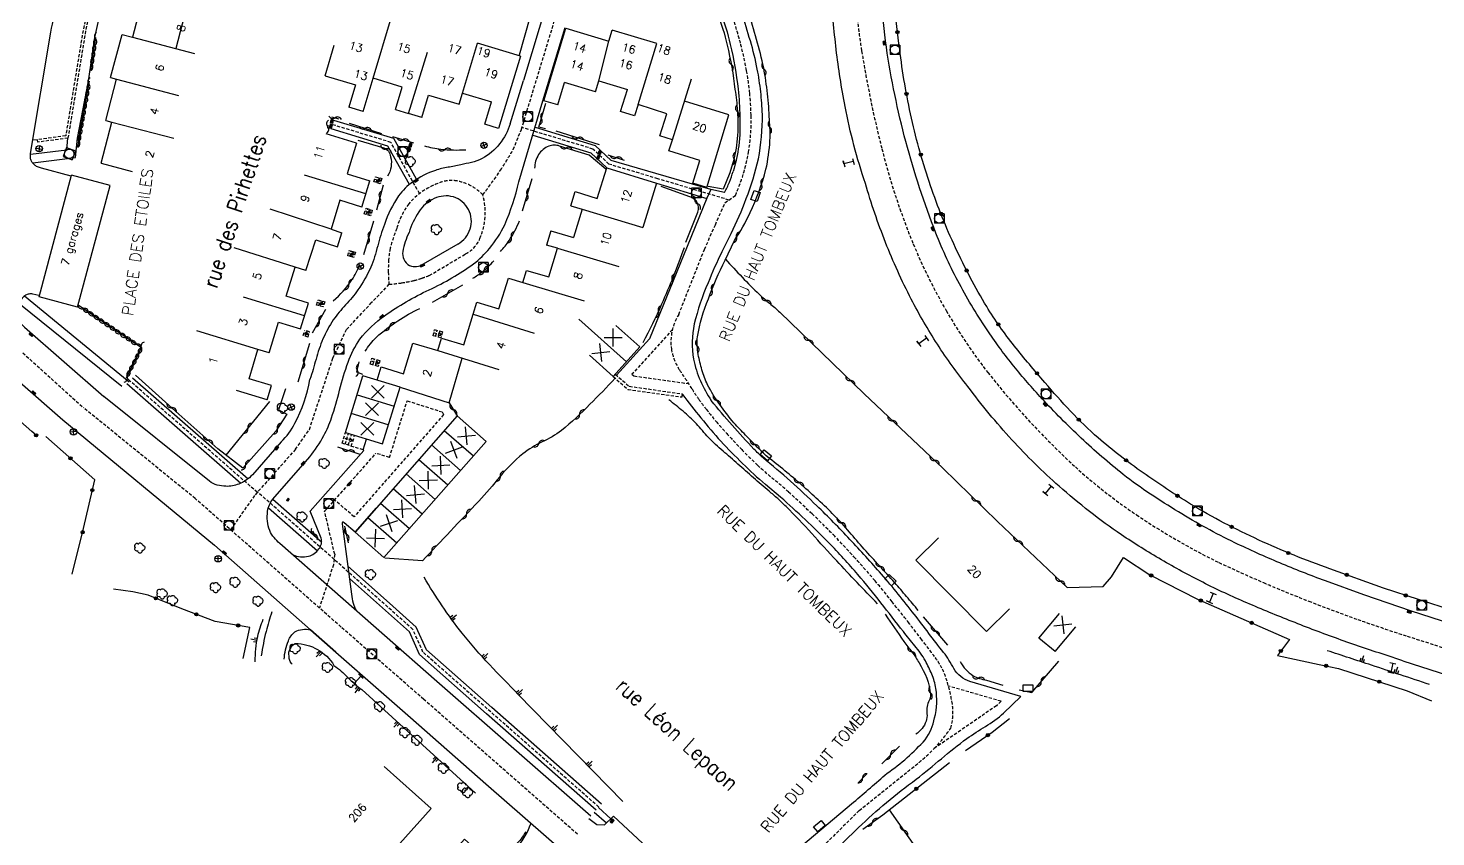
# Model space of a CAD drawing. Header units: millimetres. Extents: x 257000 to 258000, y 143000 to 144000.
# Drawn here: x 257479.4 to 257699.2, y 143628.3 to 143754.6 of the extents above; entities that cross this region are included whole.
import ezdxf
from ezdxf.enums import TextEntityAlignment as Align

# ---------------------------------------------------------------- set-up
doc = ezdxf.new("R2010")
doc.units = ezdxf.units.MM
doc.linetypes.add('DASHED', pattern=[0.75, 0.5, -0.25])
doc.layers.get('0').update_dxf_attribs({"linetype": 'CONTINUOUS'})
for name, color, linetype in [('W0001', 6, 'DASHED'), ('W0008', 7, 'CONTINUOUS'), ('W0017', 7, 'CONTINUOUS'), ('W0100', 7, 'CONTINUOUS'), ('W0112', 1, 'DASHED'), ('W0211', 2, 'CONTINUOUS'), ('W0300', 7, 'CONTINUOUS'), ('W0310', 3, 'CONTINUOUS'), ('W0322', 7, 'CONTINUOUS'), ('W0400', 7, 'CONTINUOUS'), ('W0420', 7, 'CONTINUOUS'), ('W0469', 7, 'CONTINUOUS'), ('W0984', 7, 'CONTINUOUS'), ('W0989', 7, 'CONTINUOUS'), ('W0991', 7, 'CONTINUOUS'), ('W1102', 7, 'CONTINUOUS'), ('W1471', 7, 'CONTINUOUS'), ('W1474', 7, 'CONTINUOUS')]:
    doc.layers.add(name, color=color, linetype=linetype)
doc.styles.get("Standard").update_dxf_attribs({"font": 'romans.shx', "width": 0.85})

# ---------------------------------------------------------------- blocks, each defined once
blk = doc.blocks.new('T1471')
at = {"color": 0, "linetype": 'Continuous', "flags": 128}
blk.add_lwpolyline([(-0.75, -0.5), (-0.75, 0.5), (0.75, 0.5), (0.75, -0.5), (-0.75, -0.5)], dxfattribs=at)
blk = doc.blocks.new('T420')
for p, q in [((0.75, 0.75), (-0.75, 0.75)), ((-0.75, 0.75), (-0.75, -0.75)), ((0.75, 0.75), (0.75, -0.75)), ((0.75, -0.75), (-0.75, -0.75))]:
    blk.add_line(p, q)
blk.add_ellipse((0, 0), major_axis=(-0.53, 0.53), ratio=1, start_param=3.926991, end_param=10.210176)
blk = doc.blocks.new('T300')
for p, q in [((-0.8, 0.51), (-0.86, 0.34)), ((-0.86, 0.34), (-0.86, 0.17)), ((-0.86, 0.17), (-0.74, 0.06)), ((-0.69, 0.63), (-0.8, 0.51)), ((-0.8, -0.06), (-0.74, 0.06)), ((-0.74, 0.06), (-0.69, 0.11)), ((-0.57, 0.69), (-0.69, 0.63)), ((-0.46, 0.69), (-0.57, 0.69)), ((-0.29, 0.63), (-0.46, 0.69)), ((-0.29, 0.63), (-0.17, 0.74)), ((-0.23, 0.57), (-0.29, 0.63)), ((-0.17, 0.74), (-0.06, 0.8)), ((-0.06, 0.8), (0.06, 0.8)), ((0.06, 0.8), (0.23, 0.74)), ((0.23, 0.74), (0.34, 0.63)), ((0.34, 0.63), (0.4, 0.51)), ((0.46, 0.46), (0.34, 0.46)), ((0.4, 0.51), (0.4, 0.46)), ((0.57, 0.4), (0.46, 0.46)), ((0.57, 0.4), (0.69, 0.29)), ((0.69, 0.29), (0.74, 0.17)), ((0.74, 0.06), (0.69, -0.17)), ((0.74, 0.17), (0.74, 0.06)), ((-0.8, -0.17), (-0.8, -0.06)), ((-0.8, -0.23), (-0.8, -0.17)), ((-0.74, -0.34), (-0.8, -0.23)), ((-0.69, -0.4), (-0.74, -0.34)), ((-0.51, -0.46), (-0.69, -0.4)), ((-0.4, -0.46), (-0.51, -0.46)), ((-0.4, -0.46), (-0.34, -0.46)), ((-0.34, -0.46), (-0.34, -0.4)), ((-0.34, -0.51), (-0.34, -0.46)), ((-0.29, -0.63), (-0.34, -0.51)), ((-0.17, -0.74), (-0.29, -0.63)), ((-0.06, -0.8), (-0.17, -0.74)), ((0.06, -0.8), (-0.06, -0.8)), ((0.17, -0.74), (0.06, -0.8)), ((0.23, -0.69), (0.17, -0.74)), ((0.29, -0.46), (0.23, -0.46)), ((0.29, -0.63), (0.23, -0.69)), ((0.46, -0.4), (0.29, -0.46)), ((0.34, -0.51), (0.29, -0.63)), ((0.34, -0.51), (0.34, -0.46)), ((0.57, -0.34), (0.46, -0.4)), ((0.63, -0.29), (0.57, -0.34)), ((0.69, -0.17), (0.63, -0.29))]:
    blk.add_line(p, q)
blk = doc.blocks.new('T469')
at = {"color": 0, "linetype": 'Continuous', "flags": 128}
for points in [[(-0.35, 0.35), (0.35, -0.35)], [(-0.35, -0.35), (0.35, 0.35)]]:
    blk.add_lwpolyline(points, dxfattribs=at)
at = {"color": 0, "linetype": 'Continuous'}
blk.add_circle((0, 0), 0.5, dxfattribs=at)
blk = doc.blocks.new('T400')
for p, q in [((-0.15, 0.3), (0.15, 0.3)), ((-0.15, -0.25), (-0.15, 0.3)), ((-0.15, 0.15), (0.15, 0.15)), ((-0.15, 0), (0.15, 0)), ((0.15, 0.3), (0.15, -0.25)), ((-0.15, -0.15), (0.15, -0.15)), ((-0.15, -0.25), (-0.15, -0.3)), ((-0.15, -0.3), (0.15, -0.3)), ((0.15, -0.3), (0.15, -0.25))]:
    blk.add_line(p, q)
blk = doc.blocks.new('t322o')
at = {"color": 0, "linetype": 'Continuous'}
for radius in [0.25, 0.15]:
    blk.add_circle((0, 0), radius, dxfattribs=at)
blk = doc.blocks.new('t310o')
at = {"color": 0, "linetype": 'Continuous'}
for centre, start, end in [((-0.5, 0.38), 216.8699, 323.1304), ((0.5, -0.37), 36.8699, 143.1303)]:
    blk.add_arc(centre, 0.625, start, end, dxfattribs=at)
blk = doc.blocks.new('t991o')
at = {"color": 0, "linetype": 'Continuous'}
for p, q in [((-1, 1), (1, -1)), ((-1, -1), (1, 1))]:
    blk.add_line(p, q, dxfattribs=at)
blk = doc.blocks.new('t211o')
at = {"color": 0, "linetype": 'Continuous'}
for p, q in [((-0.29, 0.5), (-0.29, 0)), ((0, 1), (0, 0)), ((0.29, 0.5), (0.29, 0))]:
    blk.add_line(p, q, dxfattribs=at)
blk = doc.blocks.new('T1474')
at = {"color": 0, "linetype": 'Continuous', "flags": 128}
for points in [[(-0.75, -0.5), (-0.75, 0.5)], [(-0.75, 0), (0.75, 0)], [(0.75, 0), (0.75, -0.5), (0.75, 0.5)]]:
    blk.add_lwpolyline(points, dxfattribs=at)

msp = doc.modelspace()

# ---------------------------------------------------------------- linework, layer by layer
at = {"layer": 'W0001'}
for p, q in [((257556.45, 143738.82), (257561.59, 143755.72)), ((257555.17, 143735.69), (257556.45, 143738.82)), ((257585.03, 143720.09), (257586.74, 143723.93)), ((257542.07, 143716.01), (257547.74, 143719.37)), ((257581.02, 143709.92), (257585.03, 143720.09)), ((257535.77, 143714.63), (257533.01, 143711.73)), ((257529.16, 143707.57), (257533.01, 143711.73)), ((257473.58, 143708.45), (257488.11, 143695.32)), ((257580.03, 143707.55), (257573.72, 143700.58)), ((257515.22, 143682.13), (257495.33, 143699.53)), ((257544.06, 143694.7), (257544.31, 143694.27)), ((257544.31, 143694.27), (257530.32, 143678.32)), ((257521.17, 143688.86), (257523.35, 143691.96)), ((257525.73, 143679.17), (257533.74, 143688.23)), ((257535.86, 143687.59), (257533.74, 143688.23)), ((257533.74, 143688.23), (257533.74, 143688.23)), ((257527.2, 143671.67), (257515.26, 143682.17)), ((257530.32, 143678.32), (257527.29, 143680.94)), ((257527.3, 143672.48), (257525.73, 143679.17)), ((257631.35, 143649.5), (257623.12, 143651.88)), ((257609.2, 143632.43), (257616.76, 143638.54)), ((257609.2, 143632.43), (257585.61, 143609.1))]:
    msp.add_line(p, q, dxfattribs=at)
for points in [[(257589.86, 143728.49, 0.057399), (257591.92, 143735.25, 0.049553), (257592.31, 143740.99, 0.021573), (257592.1, 143744.51, 0.018129), (257591.61, 143748, 0.020671), (257590.66, 143752.27, 0.011246), (257589.44, 143756.47, 0.013156), (257587.87, 143761.08, 0.012941), (257586.06, 143765.59)], [(257629.26, 143700.87, -0.033363), (257622.78, 143710.52, -0.032656), (257617.64, 143720.93, -0.035789), (257612.74, 143735.78, -0.021687), (257609.58, 143751.07, -0.024731), (257608.66, 143759.06, -0.024195), (257608.53, 143767.09)], [(257550.42, 143728.6, 0.018614), (257553.19, 143732.46, 0.018615), (257555.17, 143735.69)], [(257535.98, 143720.25, -0.035416), (257536.98, 143723.35, -0.08233), (257538.85, 143727.2, -0.12429), (257543.4, 143730.38)], [(257550.42, 143728.6, 0.078875), (257548.58, 143730, 0.077355), (257546.4, 143730.77, 0.078875), (257544.87, 143730.81, 0.077355), (257543.4, 143730.38)], [(257547.74, 143719.37, 0.171689), (257549.97, 143721.77, 0.171689), (257550.42, 143728.6)], [(257535.77, 143714.63, -0.020116), (257535.67, 143716.55, -0.019672), (257535.72, 143718.48, -0.039803), (257535.98, 143720.25)], [(257542.07, 143716.01, -0.020775), (257540.88, 143715.57, -0.020318), (257539.67, 143715.22, -0.020775), (257537.73, 143714.85, -0.020318), (257535.77, 143714.63)], [(257585.3, 143695.12, -0.01638), (257584.14, 143696.68, -0.01601), (257583.09, 143698.31, 0.009402), (257581.18, 143701.2, -0.105954), (257579.87, 143704.53, -0.173399), (257581.02, 143709.92)], [(257629.26, 143700.87, 0.039737), (257642.95, 143686.11, 0.037274), (257652.5, 143678.62, 0.034809), (257665.35, 143671.18)], [(257620.96, 143656.48, 0.003068), (257618.97, 143659.12, 0.003054), (257616.94, 143661.74, 0.001843), (257614.34, 143665.05, 0.00865), (257611.67, 143668.32, 0.007082), (257608.58, 143671.84, 0.009207), (257605.38, 143675.27, 0.009607), (257601.83, 143678.78, 0.005672), (257598.17, 143682.19, 0.011221), (257595.72, 143684.29, -0.015384), (257593.29, 143686.41, -0.011181), (257590.85, 143688.82, -0.008311), (257588.51, 143691.32, -0.009022), (257586.87, 143693.19, -0.008797), (257585.3, 143695.12)], [(257694.76, 143659.68, -0.008127), (257687.04, 143662.28, -0.00792), (257679.4, 143665.14, -0.008127), (257672.33, 143668.04, -0.00792), (257665.35, 143671.18)], [(257623.49, 143645.29, 0.111394), (257623.74, 143649.06, 0.034021), (257622.91, 143652.64, 0.049495), (257622.12, 143654.65, 0.04856), (257620.96, 143656.48)], [(257616.76, 143638.54, 0.041928), (257620.86, 143642.09, 0.041928), (257623.49, 143645.29)]]:
    msp.add_lwpolyline(points, format="xyb", dxfattribs=at)
for points in [[(257540.55, 143728.8), (257536.07, 143736.8), (257526.96, 143739.56)], [(257588.86, 143727.79), (257577.74, 143731.12), (257570.12, 143733.4), (257567.62, 143735.76), (257556.54, 143739.11)], [(257586.74, 143723.93), (257588.24, 143727.36), (257589.86, 143728.49)], [(257523.35, 143691.96), (257527.01, 143703.09), (257529.16, 143707.57)], [(257573.72, 143700.58), (257574.03, 143700.31), (257582.58, 143699.11)], [(257565.22, 143628.72), (257541.2, 143649.79), (257528.3, 143661.09), (257505.53, 143681.15), (257488.11, 143695.32)], [(257535.86, 143687.59), (257538.62, 143696.43), (257544.06, 143694.7)], [(257521.17, 143688.86), (257514.78, 143681.64), (257511.03, 143676.31)], [(257527.3, 143672.48), (257527.1, 143670.83), (257524.91, 143664.08)], [(257568.53, 143632.97), (257541.08, 143657.17), (257539.51, 143660.72), (257527.2, 143671.66)], [(257694.76, 143659.68), (257769.02, 143635.82), (257816.3, 143620.59)], [(257631.35, 143649.5), (257630.64, 143648.81), (257625.04, 143644.96), (257620.86, 143642.09)]]:
    msp.add_lwpolyline(points, dxfattribs=at)
at = {"layer": 'W0008'}
for p, q in [((257560.53, 143758.88), (257556.77, 143746.47)), ((257554.68, 143739.7), (257556.77, 143746.47)), ((257586.04, 143729.45), (257570.47, 143733.96)), ((257577.55, 143730.44), (257585.39, 143728.02)), ((257587.74, 143719.67), (257589.2, 143722.56)), ((257546.51, 143720.91), (257541.13, 143717.78)), ((257576.43, 143706.11), (257571.28, 143700.42)), ((257494.82, 143699.14), (257512.63, 143683.56)), ((257495.71, 143700.03), (257513.76, 143684.24)), ((257484.84, 143693.44), (257508.51, 143673.89)), ((257596.92, 143681.37), (257594.54, 143683.37)), ((257516.94, 143679.71), (257524.59, 143672.99)), ((257517.65, 143681.06), (257525.27, 143674.36)), ((257530.48, 143675.92), (257528.8, 143677.38)), ((257523.52, 143660.65), (257508.51, 143673.89)), ((257535.88, 143664.8), (257529.34, 143670.61)), ((257688, 143666.14), (257682.01, 143668.31)), ((257527.46, 143657.17), (257523.52, 143660.65)), ((257694.08, 143655.8), (257691.3, 143656.75)), ((257550.92, 143636.63), (257563.17, 143625.87)), ((257567.82, 143632.19), (257569.74, 143630.5)), ((257568.49, 143632.93), (257570.42, 143631.16))]:
    msp.add_line(p, q, dxfattribs=at)
for points in [[(257527, 143888.8), (257478.25, 143853.85, 0.015162), (257472.69, 143849.6, 0.027762), (257469.86, 143847.02, 0.007372), (257462.03, 143838.82, 0.017542), (257458.91, 143835.21, 0.027382), (257454.05, 143828.45, 0.02382), (257449.29, 143820.14, 0.025674), (257445.28, 143811.18, 0.026719), (257442.34, 143802.21, 0.018279), (257440.6, 143794.67, 0.018058), (257439.4, 143786.92, 0.023736), (257438.95, 143780.56, 0.015629), (257439.03, 143770.87, 0.041877), (257440.59, 143758.25, 0.035098), (257444.74, 143743.66, 0.029745), (257447.08, 143738.23, 0.011307), (257454.38, 143724.5, 0.052071), (257460.05, 143716.5, 0.033096), (257470.94, 143705.61), (257484.84, 143693.44)], [(257610.17, 143730.39, -0.017316), (257608.38, 143736.34, -0.016927), (257606.99, 143742.4, -0.017955), (257605.61, 143751.3, -0.014016), (257604.81, 143760.26, -0.01667), (257604.64, 143766.36, -0.007162), (257604.77, 143772.46, -0.016556), (257605.77, 143786.91, -0.015146), (257606.96, 143796.08)], [(257613.44, 143751.67, -0.014141), (257612.7, 143759.4, -0.013815), (257612.4, 143767.17, -0.026442), (257613.1, 143782.64)], [(257594.08, 143741.16, 0.019501), (257593.82, 143744.7, 0.019039), (257593.29, 143748.22, 0.024423), (257592.2, 143752.64, -0.00365), (257590.92, 143757.01, 0.001491), (257589.66, 143761.49, 0.001507), (257588.38, 143765.97)], [(257569.36, 143762.46, -0.085003), (257573.2, 143763.5, -0.065591), (257576.33, 143763.27, -0.043379), (257579.18, 143762.51), (257582.15, 143761.54, -0.082721), (257586.01, 143759.23, -0.090675), (257587.44, 143757.15, -0.053942), (257589.06, 143752.11, -0.031481), (257590.28, 143745.1, -0.028414), (257590.54, 143740.82)], [(257526.79, 143693.76, 0.024286), (257528.06, 143698.12, -0.032585), (257529.4, 143702.47, -0.065448), (257531.24, 143706.08, -0.07165), (257535.08, 143709.71, -0.045082), (257542.04, 143713.76, 0.046653), (257548.98, 143717.82, 0.058611), (257551.48, 143720.24, 0.060684), (257553.87, 143723.94, 0.039684), (257556.06, 143730.63), (257559.79, 143743.26), (257563.3, 143754.76)], [(257629.38, 143707.23, -0.028992), (257624.84, 143714.69, -0.028371), (257621.18, 143722.62, -0.028992), (257616.48, 143736.92, -0.028371), (257613.44, 143751.67)], [(257589.2, 143722.56, 0.028303), (257591.56, 143728.02, 0.039746), (257593.45, 143734.22, 0.05115), (257594.08, 143741.16)], [(257590.54, 143740.82, -0.044045), (257590.39, 143736.28, -0.044041), (257589.51, 143732.27)], [(257554.68, 143739.7, -0.094719), (257553.04, 143736.55, -0.100114), (257550.32, 143734.28, -0.062057), (257548.67, 143733.67, 0.004696), (257546.97, 143733.27, -0.022844), (257544.99, 143732.9, 0.045375), (257543.03, 143732.43, 0.070838), (257539.49, 143730.62, 0.079717), (257537.28, 143728.47, 0.061276), (257535.06, 143723.99, 0.031812), (257534.01, 143720.63, -0.038526), (257532.92, 143717.28, -0.047388), (257530.93, 143713.75, -0.034267), (257529, 143711.41, 0.036358), (257527.08, 143709.06, 0.047174), (257525.46, 143706.09, 0.031079), (257524.38, 143702.94, -0.010065), (257523.44, 143699.76)], [(257588.15, 143728.97, 0.029574), (257588.93, 143730.59, 0.029574), (257589.51, 143732.27)], [(257626.17, 143698.67, -0.024971), (257621.41, 143705.27, -0.024431), (257617.33, 143712.31, -0.024971), (257613.31, 143721.17, -0.024431), (257610.17, 143730.39)], [(257546.51, 143720.91, 0.19504), (257548.45, 143723.29, 0.097), (257548.62, 143724.82, 0.09833), (257548.19, 143726.29, 0.099895), (257547.21, 143727.52, 0.09652), (257545.83, 143728.27, 0.104614), (257544.3, 143728.42, 0.072278), (257542.84, 143728.03, 0.132282), (257540.41, 143725.93, 0.06783), (257538.9, 143722.7, 0.071872), (257537.92, 143719.75, 0.134108), (257538.08, 143718.55, 0.197351), (257539, 143717.55, 0.236939), (257541.13, 143717.78)], [(257587.74, 143719.67, 0.022865), (257585.61, 143714.85, 0.049069), (257583.45, 143708.43, 0.091793), (257583.31, 143702.94, 0.093619), (257586.1, 143696.47)], [(257682.01, 143668.31, -0.012939), (257674.86, 143671.11, -0.012636), (257667.85, 143674.27, -0.013204), (257663.39, 143676.57, -0.011428), (257659.05, 143679.08, -0.00984), (257654.66, 143681.87, -0.021481), (257650.44, 143684.92, -0.02005), (257643.85, 143690.62, -0.017637), (257637.71, 143696.81, -0.017059), (257633.33, 143701.85, -0.024179), (257629.38, 143707.23)], [(257518.94, 143690.03, 0.077672), (257521.09, 143692.93, 0.077672), (257523.44, 143699.76)], [(257518.94, 143690.03), (257514.44, 143684.88, -0.116859), (257512.32, 143683.43, -0.052724), (257511.33, 143683.14, -0.060985), (257510.3, 143683.08, -0.047317), (257508.97, 143683.26, -0.115655), (257507.74, 143683.88), (257491.27, 143697.09)], [(257581.59, 143697.43, 0.007297), (257584.49, 143693.77, 0.016119), (257587.59, 143690.11, 0.02493), (257594.54, 143683.37)], [(257691.3, 143656.75, -0.008641), (257684, 143659.23, -0.008424), (257676.8, 143661.96, -0.006959), (257669.75, 143664.86, -0.016097), (257662.84, 143668.08, -0.014131), (257656.38, 143671.6, -0.016912), (257650.14, 143675.51, -0.017244), (257645.15, 143679.15, -0.013887), (257640.4, 143683.1, -0.015338), (257636.62, 143686.63, -0.011909), (257633.04, 143690.35, -0.012239), (257629.49, 143694.42, -0.014965), (257626.17, 143698.67)], [(257594.18, 143687.52, -0.010251), (257593.46, 143688.2, -0.010002), (257592.76, 143688.9, -0.010251), (257589.35, 143692.62, -0.010002), (257586.1, 143696.47)], [(257523.4, 143687.69, 0.045631), (257525.6, 143691, 0.045631), (257526.79, 143693.76)], [(257520.76, 143672.37, 0.156587), (257523.2, 143672.15, 0.172764), (257524.83, 143673.29, 0.25024), (257525.18, 143674.97), (257523.48, 143679.19), (257531.85, 143688.66), (257531.75, 143688.77), (257532.28, 143690.46)], [(257567.27, 143631.58), (257543.27, 143652.6), (257518.73, 143674.16, -0.04025), (257517.83, 143675.06, -0.075692), (257517.16, 143676.16, -0.071448), (257516.79, 143677.65, -0.063054), (257516.83, 143679.18, -0.142171), (257517.65, 143681.06), (257523.4, 143687.69)], [(257626.47, 143652.58, -0.179519), (257623.98, 143654.62, 0.028605), (257622.38, 143657.14, -0.013208), (257620.07, 143660.11, 0.007694), (257617.8, 143663.1, 0.002517), (257615.28, 143666.25, 0.010088), (257612.68, 143669.35, 0.008209), (257607.74, 143674.79, 0.011378), (257602.59, 143680.03, 0.010934), (257598.47, 143683.87, 0.010764), (257594.18, 143687.52)], [(257608.33, 143633.74, 0.00241), (257613.55, 143638.25, 0.056925), (257619.5, 143643.5, 0.101422), (257620.98, 143646.89, 0.097365), (257621.17, 143651.52, 0.055545), (257620.53, 143653.74, 0.030142), (257619.53, 143655.81, 0.044312), (257617.89, 143658.16, -0.005815), (257616.09, 143660.38, 0.001958), (257612.6, 143664.87, 0.009996), (257609, 143669.28, 0.008473), (257606.76, 143671.82, 0.009171), (257604.43, 143674.27, 0.009153), (257600.74, 143677.89, 0.009018), (257596.92, 143681.37)], [(257528.8, 143677.38, 0.05624), (257528.69, 143677.47, 0.239722), (257528.53, 143677.48, 0.337855), (257528.44, 143677.21), (257529.94, 143666.24, 0.031331), (257530.16, 143664.81, 0.0542), (257530.66, 143663.68)], [(257626, 143643.68, -0.023099), (257628.92, 143645.57, 0.054284), (257631.74, 143647.66), (257634.46, 143650.27), (257626.47, 143652.58)], [(257609.1, 143629.77, -0.036561), (257618.1, 143637.32, 0.006246), (257622.03, 143640.53, -0.012604), (257626, 143643.68)], [(257561.03, 143615.99), (257553.12, 143606.83), (257539.53, 143618.92), (257547.56, 143627.95), (257550.18, 143625.62, 0.222864), (257553.08, 143624.93, 0.150303), (257555.38, 143626.28, 0.10521), (257557.96, 143630.45)]]:
    msp.add_lwpolyline(points, format="xyb", dxfattribs=at)
at = {"layer": 'W0008', "flags": 128}
for points in [[(257486.8, 143734.42), (257487.16, 143737.43), (257488.88, 143746.34), (257489.85, 143753.18), (257490.49, 143755.98), (257492.1, 143761.01), (257495.25, 143767.26), (257496.17, 143768.53), (257501.16, 143774.27), (257505.54, 143779.13), (257513.53, 143788)], [(257479.81, 143734.96), (257485.49, 143735.61), (257485.65, 143737.47)], [(257480.14, 143733.58), (257486.8, 143734.42)], [(257495.19, 143699.35), (257478.85, 143712.79)], [(257494.04, 143698.69), (257477.97, 143711.62)]]:
    msp.add_lwpolyline(points, dxfattribs=at)
for points in [[(257486.13, 143731.54), (257481.51, 143732.76, -0.032305), (257480.9, 143732.96, -0.066514), (257480.62, 143733.12, -0.036224), (257480.3, 143733.4, -0.032937), (257480, 143733.76, -0.127293), (257479.81, 143734.22, -0.075487), (257479.82, 143735.05), (257482.99, 143754.02, -0.020464), (257484.01, 143758.89, -0.038447), (257484.85, 143761.41, -0.010438), (257486.75, 143765.63, -0.009384), (257489.05, 143770.25, -0.044069), (257490.8, 143772.99, -0.025411), (257494.46, 143777.28)], [(257481.1, 143712.86), (257480.14, 143713.09, 0.095886), (257479.55, 143713.11, 0.105002), (257479.04, 143712.92, 0.072279), (257478.48, 143712.44, 0.066038), (257478.03, 143711.76, 0.065766), (257477.83, 143711.17, 0.039627), (257477.72, 143710.15, 0.125165), (257477.96, 143709.05, 0.097072), (257478.84, 143707.92), (257491.27, 143697.09)]]:
    msp.add_lwpolyline(points, format="xyb", dxfattribs=at)
at = {"layer": 'W0008'}
for points in [[(257538.97, 143730.23), (257535.61, 143736.23), (257526.77, 143738.91)], [(257540.09, 143731.03), (257536.53, 143737.38), (257527.16, 143740.21)], [(257558.58, 143739.16), (257567.95, 143736.33), (257570.47, 143733.96)], [(257558.22, 143737.93), (257567.29, 143735.18), (257569.77, 143732.84)], [(257588.15, 143728.97), (257586.04, 143729.45), (257585.41, 143728.08), (257582.32, 143720.52), (257576.43, 143706.11)], [(257568.11, 143632.5), (257550.98, 143647.56), (257540.56, 143656.79), (257538.99, 143660.34), (257529.6, 143668.67)], [(257793.81, 143631.92), (257766.81, 143640.62), (257730.32, 143652.32), (257695.43, 143663.55), (257688, 143666.14)], [(257568.95, 143633.45), (257551.82, 143648.51), (257541.61, 143657.56), (257540.04, 143661.1), (257535.88, 143664.8)], [(257527.46, 143657.17), (257539.12, 143646.98), (257550.92, 143636.63)], [(257694.08, 143655.8), (257736.7, 143642.15), (257767.77, 143632.14), (257814.29, 143617.15)], [(257566.98, 143631.18), (257568.24, 143630.26), (257569.44, 143630.21), (257570.81, 143631.54), (257575.37, 143627.34), (257575.29, 143627.03), (257575.32, 143625.43), (257575.62, 143624.23), (257576.8, 143622.61), (257583.35, 143616.91), (257584.44, 143616.32), (257585.9, 143616.02), (257587.57, 143616.28), (257608.33, 143633.74)], [(257609.1, 143629.77), (257594.13, 143615.18), (257593.34, 143611.67), (257593.83, 143607.95), (257595.75, 143605.52), (257602.35, 143598.64), (257605.9, 143594.33), (257618.64, 143584.98), (257620.48, 143583.58)]]:
    msp.add_lwpolyline(points, dxfattribs=at)
at = {"layer": 'W0017', "flags": 128}
msp.add_lwpolyline([(257480.88, 143737.22), (257480.17, 143737.14)], dxfattribs=at)
at = {"layer": 'W0100'}
for p, q in [((257559.96, 143743.31), (257563.39, 143754.63)), ((257563.39, 143754.63), (257570.11, 143752.6)), ((257570.11, 143752.6), (257570.62, 143754.32)), ((257577.61, 143752.22), (257570.62, 143754.32)), ((257525.79, 143747.19), (257527.22, 143751.98)), ((257556.31, 143750.27), (257549.62, 143752.29)), ((257556.31, 143750.27), (257552.9, 143738.97)), ((257525.79, 143747.19), (257530.55, 143745.76)), ((257530.55, 143745.76), (257529.51, 143742.28)), ((257531.73, 143741.62), (257533.28, 143746.83)), ((257537.84, 143745.44), (257533.28, 143746.83)), ((257536.77, 143741.95), (257537.84, 143745.44)), ((257562.14, 143742.66), (257563.19, 143746.15)), ((257568.01, 143744.71), (257563.19, 143746.15)), ((257568.01, 143744.71), (257568.53, 143746.43)), ((257568.53, 143746.43), (257573.02, 143745.07)), ((257546.71, 143742.74), (257547.24, 143744.5)), ((257547.24, 143744.5), (257551.8, 143743.11)), ((257550.73, 143739.63), (257551.8, 143743.11)), ((257562.14, 143742.66), (257559.96, 143743.31)), ((257571.93, 143741.6), (257573.02, 143745.07)), ((257588.85, 143741.1), (257581.9, 143743.21)), ((257531.73, 143741.62), (257529.51, 143742.28)), ((257536.77, 143741.95), (257538.82, 143741.33)), ((257540.88, 143740.7), (257538.82, 143741.33)), ((257574.11, 143740.92), (257571.93, 143741.6)), ((257574.66, 143742.7), (257574.11, 143740.92)), ((257579.18, 143741.28), (257574.66, 143742.7)), ((257578.09, 143737.8), (257579.18, 143741.28)), ((257585.4, 143729.74), (257588.85, 143741.1)), ((257552.9, 143738.97), (257550.73, 143739.63)), ((257530.72, 143736.68), (257525.94, 143738.15)), ((257530.72, 143736.68), (257529.24, 143731.89)), ((257580.02, 143737.2), (257578.09, 143737.8)), ((257579.48, 143735.48), (257580.02, 143737.2)), ((257584.31, 143733.96), (257579.48, 143735.48)), ((257568.29, 143728.05), (257569.77, 143732.84)), ((257569.77, 143732.84), (257577.55, 143730.44)), ((257583.21, 143730.44), (257584.31, 143733.96)), ((257529.24, 143731.89), (257532.79, 143730.79)), ((257531.53, 143726.7), (257532.79, 143730.79)), ((257577.55, 143730.44), (257575.4, 143723.49)), ((257585.4, 143729.74), (257583.21, 143730.44)), ((257528.12, 143727.75), (257526.72, 143723.23)), ((257531.53, 143726.7), (257528.12, 143727.75)), ((257564.16, 143726.91), (257564.84, 143729.12)), ((257564.84, 143729.12), (257568.29, 143728.05)), ((257564.16, 143726.91), (257565.93, 143726.37)), ((257565.93, 143726.37), (257564.57, 143721.92)), ((257526.72, 143723.23), (257528.42, 143722.67)), ((257522.81, 143716.76), (257524.35, 143721.58)), ((257524.35, 143721.58), (257527.73, 143720.5)), ((257527.73, 143720.5), (257528.42, 143722.67)), ((257561.05, 143722.97), (257560.39, 143720.76)), ((257561.05, 143722.97), (257564.57, 143721.92)), ((257562.08, 143720.25), (257560.39, 143720.76)), ((257560.75, 143715.77), (257562.08, 143720.25)), ((257519.73, 143712.77), (257521.11, 143717.3)), ((257522.81, 143716.76), (257521.11, 143717.3)), ((257557.26, 143716.81), (257560.75, 143715.77)), ((257523.22, 143711.7), (257519.73, 143712.77)), ((257521.98, 143707.65), (257523.22, 143711.7)), ((257548.9, 143709.95), (257549.49, 143711.85)), ((257517.04, 143703.91), (257518.51, 143708.71)), ((257518.51, 143708.71), (257521.98, 143707.65)), ((257574.94, 143704.87), (257571.21, 143708.19)), ((257513.92, 143699.87), (257515.31, 143704.44)), ((257517.04, 143703.91), (257515.31, 143704.44)), ((257570.8, 143700.22), (257567.07, 143703.55)), ((257570.8, 143700.22), (257574.94, 143704.87)), ((257545.19, 143696.12), (257547.22, 143703.1)), ((257517.41, 143698.81), (257513.92, 143699.87)), ((257528.98, 143691.47), (257531.69, 143700.34)), ((257537.51, 143698.57), (257531.69, 143700.34)), ((257516.74, 143696.61), (257511.96, 143698.06)), ((257516.74, 143696.61), (257517.41, 143698.81)), ((257546.4, 143694.07), (257550.94, 143690.09)), ((257528.98, 143691.47), (257534.74, 143689.71)), ((257534.97, 143671.97), (257550.94, 143690.09)), ((257530.48, 143675.92), (257533.78, 143679.68)), ((257618.06, 143671.52), (257621.6, 143675.04)), ((257629.1, 143660.42), (257618.06, 143671.52)), ((257629.1, 143660.42), (257632.64, 143663.95)), ((257637.27, 143659.38), (257640.47, 143663.23)), ((257639.82, 143657.26), (257643.01, 143661.11)), ((257639.82, 143657.26), (257637.27, 143659.38))]:
    msp.add_line(p, q, dxfattribs=at)
at = {"layer": 'W0100', "flags": 128}
for points in [[(257497.39, 143759.64), (257495.71, 143753.21)], [(257504.16, 143757.87), (257502.48, 143751.45)], [(257492.31, 143746.91), (257494.12, 143753.63)], [(257494.12, 143753.63), (257495.71, 143753.21)], [(257495.71, 143753.21), (257505.39, 143750.69)], [(257491.54, 143740.21), (257493.22, 143746.67)], [(257492.31, 143746.91), (257493.22, 143746.67)], [(257493.22, 143746.67), (257502.9, 143744.14)], [(257490.81, 143733.53), (257492.49, 143739.96)], [(257491.54, 143740.21), (257492.49, 143739.96)], [(257492.49, 143739.96), (257502.16, 143737.43)], [(257490.81, 143733.53), (257495.65, 143732.27)], [(257481.14, 143712.66), (257486.22, 143731.67)], [(257492.23, 143730.08), (257486.22, 143731.67)], [(257487.15, 143711.07), (257492.23, 143730.08)], [(257487.15, 143711.07), (257481.14, 143712.66)]]:
    msp.add_lwpolyline(points, dxfattribs=at)
at = {"layer": 'W0100'}
for points in [[(257540.88, 143740.7), (257541.95, 143744.19), (257546.71, 143742.74)], [(257554.42, 143715.59), (257556.69, 143714.91), (257557.26, 143716.81)], [(257549.49, 143711.85), (257552.93, 143710.78), (257554.42, 143715.59)], [(257543.99, 143706.22), (257547.44, 143705.17), (257548.9, 143709.95)], [(257539.5, 143705.45), (257543.39, 143704.27), (257543.99, 143706.22)], [(257533.91, 143699.66), (257534.54, 143701.72), (257538.03, 143700.66), (257539.5, 143705.45)], [(257534.74, 143689.71), (257537.51, 143698.57), (257545.19, 143696.12)], [(257546.4, 143694.07), (257530.48, 143675.93), (257534.97, 143671.97)], [(257535, 143639.31), (257542.35, 143632.73), (257537.49, 143627.31)]]:
    msp.add_lwpolyline(points, dxfattribs=at)
at = {"layer": 'W0112'}
for p, q in [((257488.62, 143757.23), (257488, 143754.29)), ((257489.01, 143757.13), (257488.4, 143754.21)), ((257488, 143754.29), (257485.3, 143737.82)), ((257488.4, 143754.21), (257485.65, 143737.47)), ((257485.3, 143737.82), (257480.88, 143737.22)), ((257480.94, 143736.83), (257480.88, 143737.22)), ((257485.65, 143737.47), (257480.94, 143736.83)), ((257534.54, 143730.76), (257533.55, 143731.02)), ((257533.76, 143730.54), (257534, 143731.33)), ((257534.33, 143731.25), (257534.09, 143730.44)), ((257533.03, 143725.76), (257532.05, 143726.06)), ((257532.24, 143725.53), (257532.51, 143726.4)), ((257532.83, 143726.3), (257532.57, 143725.43)), ((257530.41, 143719.22), (257529.46, 143719.5)), ((257529.66, 143718.99), (257529.89, 143719.82)), ((257530.21, 143719.73), (257529.98, 143718.9)), ((257525.61, 143711.49), (257524.59, 143711.79)), ((257524.81, 143711.29), (257525.05, 143712.09)), ((257525.39, 143711.99), (257525.15, 143711.2)), ((257522.51, 143707.03), (257523.26, 143706.79)), ((257522.76, 143706.51), (257523, 143707.31)), ((257542.66, 143706.58), (257542.9, 143707.5)), ((257543.87, 143706.26), (257542.66, 143706.58)), ((257543.99, 143706.72), (257542.78, 143707.04)), ((257544.11, 143707.18), (257542.9, 143707.5)), ((257543.06, 143706.47), (257543.3, 143707.39)), ((257543.71, 143707.29), (257543.46, 143706.37)), ((257544.11, 143707.18), (257543.87, 143706.26)), ((257532.83, 143702.18), (257533.1, 143703.09)), ((257534.1, 143701.81), (257532.83, 143702.18)), ((257534.23, 143702.27), (257532.96, 143702.64)), ((257533.25, 143702.06), (257533.52, 143702.97)), ((257533.68, 143701.94), (257533.94, 143702.85)), ((257581.53, 143697.03), (257581.6, 143697.52)), ((257530.15, 143690.19), (257528.72, 143690.63)), ((257528.93, 143689.64), (257529.45, 143691.32)), ((257529.41, 143689.49), (257529.93, 143691.17)), ((257530.15, 143690.19), (257529.74, 143690.57)), ((257529.89, 143689.35), (257530.41, 143691.03)), ((257529.6, 143690.1), (257530.15, 143690.19)), ((257520.04, 143681.2), (257519.76, 143680.88)), ((257519.91, 143680.75), (257519.76, 143680.88)), ((257520.19, 143681.06), (257519.91, 143680.75)), ((257520.04, 143681.2), (257520.19, 143681.06))]:
    msp.add_line(p, q, dxfattribs=at)
for points in [[(257534.41, 143730.34), (257533.43, 143730.64), (257533.67, 143731.41)], [(257533.67, 143731.41), (257534.67, 143731.17), (257534.41, 143730.34)], [(257534.54, 143730.76), (257533.99, 143730.64), (257534.12, 143731.13), (257534.54, 143730.76)], [(257531.92, 143725.63), (257532.19, 143726.5), (257533.16, 143726.2)], [(257533.16, 143726.2), (257532.9, 143725.32), (257531.92, 143725.63)], [(257533.03, 143725.76), (257532.48, 143725.67), (257532.62, 143726.15), (257533.03, 143725.76)], [(257530.29, 143718.81), (257529.34, 143719.08), (257529.58, 143719.92)], [(257529.58, 143719.92), (257530.53, 143719.64), (257530.29, 143718.81)], [(257530.41, 143719.22), (257529.86, 143719.12), (257530, 143719.6), (257530.41, 143719.22)], [(257524.47, 143711.39), (257524.7, 143712.19), (257525.74, 143711.89)], [(257525.74, 143711.89), (257525.49, 143711.1), (257524.47, 143711.39)], [(257525.61, 143711.49), (257525.06, 143711.39), (257525.2, 143711.87), (257525.61, 143711.49)], [(257523.15, 143706.39), (257522.38, 143706.64), (257522.63, 143707.43)], [(257523.15, 143706.39), (257523.37, 143707.19), (257522.63, 143707.43)], [(257523.26, 143706.79), (257522.71, 143706.71), (257522.86, 143707.18), (257523.26, 143706.79)], [(257543.99, 143706.72), (257543.57, 143707.09), (257543.44, 143706.61), (257543.99, 143706.72)], [(257533.1, 143703.09), (257534.36, 143702.72), (257534.1, 143701.81)], [(257534.23, 143702.27), (257533.82, 143702.65), (257533.68, 143702.17), (257534.23, 143702.27)], [(257570.8, 143700.22), (257573.08, 143698.22), (257581.53, 143697.03)], [(257571.11, 143700.57), (257573.29, 143698.7), (257581.6, 143697.52)], [(257531.75, 143688.77), (257528.46, 143689.79), (257528.98, 143691.47)]]:
    msp.add_lwpolyline(points, dxfattribs=at)
at = {"layer": 'W0211'}
for points in [[(257572.28, 143633.85), (257555.97, 143650.57, -0.004821), (257551.47, 143655.23, -0.021121), (257547.2, 143660.13, -0.018459), (257544.07, 143664.41, -0.018047), (257541.25, 143668.9)], [(257514.89, 143655.68, -0.052536), (257515.29, 143659.64, -0.052536), (257516.15, 143662.3)], [(257517.5, 143663.47, 0.02438), (257516.58, 143660.41, 0.02438), (257515.82, 143656.62)], [(257519.42, 143656.09, -0.096153), (257520.08, 143658.93, -0.142712), (257521.09, 143660.36, -0.189508), (257523.52, 143660.65), (257527.46, 143657.17), (257539.12, 143646.98), (257550.92, 143636.63)], [(257520.65, 143655.28, -0.100264), (257520.3, 143655.87, -0.098217), (257520.19, 143656.55, -0.346103), (257521.15, 143658.54, -0.259297), (257527.18, 143655.1, -0.054519), (257529.35, 143653.22, 0.054371), (257531.53, 143651.34), (257549.28, 143635.13)], [(257698.27, 143652.11, 0.000378), (257693.73, 143653.62, 0.000416), (257689.19, 143655.13, 0.000378), (257685.74, 143656.27, 0.000416), (257682.28, 143657.4)]]:
    msp.add_lwpolyline(points, format="xyb", dxfattribs=at)
for points in [[(257568.95, 143633.45), (257551.82, 143648.51), (257541.61, 143657.56), (257540.04, 143661.1), (257535.88, 143664.8)], [(257681.03, 143655.27), (257684.06, 143654.64), (257694.76, 143651.13), (257698.56, 143649.59)]]:
    msp.add_lwpolyline(points, dxfattribs=at)
at = {"layer": 'W0310'}
for p, q in [((257526.8, 143740.8), (257527.95, 143740.49)), ((257526.24, 143739.51), (257526.17, 143739.04)), ((257529.55, 143739.81), (257534.58, 143738.19)), ((257536.33, 143737.74), (257539.58, 143736.7)), ((257568.62, 143736.4), (257561.89, 143738.56)), ((257572.54, 143733.99), (257569.99, 143734.81)), ((257534.86, 143730.12), (257533.84, 143726.2)), ((257556.64, 143726.12), (257558.11, 143731.15)), ((257531.83, 143719.31), (257533.4, 143724.53)), ((257542.56, 143711.86), (257547.29, 143714.56)), ((257523.83, 143707.04), (257525.89, 143710.75)), ((257521.58, 143699.39), (257523.43, 143705.41)), ((257517.14, 143696.32), (257510.31, 143687.96)), ((257545.19, 143696.12), (257546.4, 143694.07)), ((257527.72, 143689.25), (257531.24, 143688.08)), ((257524.38, 143675.09), (257523.88, 143676.09)), ((257529.47, 143674.26), (257528.88, 143676.85)), ((257619.2, 143662.7), (257622.98, 143658.24)), ((257615.48, 143642.51), (257612.71, 143639.75)), ((257610.36, 143638.12), (257609.07, 143636.84)), ((257609.75, 143629.55), (257612.89, 143631.75)), ((257618.34, 143626.26), (257613.92, 143632.56))]:
    msp.add_line(p, q, dxfattribs=at)
for points in [[(257556.23, 143763.09), (257559.39, 143762), (257558.67, 143759.5), (257556.1, 143750.41)], [(257560.23, 143738.93), (257559.16, 143739.18), (257560.29, 143742.93)], [(257495.38, 143699.51), (257494.8, 143700.07), (257497.13, 143704.71), (257487.23, 143711.37)], [(257531.68, 143700.56), (257530.73, 143700.88), (257531.1, 143702.51)], [(257519.64, 143698.31), (257518.52, 143695), (257519.8, 143694.32), (257518.1, 143691.68), (257512.93, 143685.91), (257509.06, 143688.94), (257502.98, 143694.33), (257496.19, 143700.43)], [(257634.2, 143651.28), (257636.15, 143650.89), (257640.35, 143655.74)]]:
    msp.add_lwpolyline(points, dxfattribs=at)
for points in [[(257581.94, 143761.08, -0.082741), (257585.67, 143758.87, -0.090695), (257586.99, 143756.93, -0.053947), (257588.58, 143751.99, -0.031481), (257589.79, 143745.04, -0.028559), (257590.17, 143741.69, -0.045724), (257590.16, 143737.36, -0.045724), (257589.42, 143733.44), (257589.02, 143732.02), (257587.96, 143729.48), (257585.62, 143729.88)], [(257618.43, 143663.68, 0.003886), (257616.6, 143665.86, 0.003855), (257614.74, 143668.02, 0.005326), (257612.36, 143670.66, -0.002721), (257609.97, 143673.28, -0.006061), (257607.68, 143675.94, 0.020525), (257605.31, 143678.53, 0.015862), (257600.23, 143683.27, 0.015594), (257594.87, 143687.67, -0.005159), (257594.06, 143688.43, -0.005011), (257593.28, 143689.2, -0.005159), (257591.44, 143691.07, -0.005011), (257589.64, 143692.97, -0.015658), (257587.42, 143695.84, -0.042618), (257585.53, 143698.95, -0.040128), (257584.64, 143701.26, -0.02918), (257584.07, 143703.67, -0.028859), (257583.9, 143705.05, -0.04416), (257583.94, 143706.45, -0.057131), (257585.66, 143712.36, -0.030618), (257588.26, 143718.39), (257589.7, 143721.46, 0.041071), (257592.16, 143725.83, 0.046763), (257594.63, 143732.59, 0.041692), (257595.26, 143737.08, 0.033678), (257595.27, 143738.72, -0.002774), (257595.17, 143740.35, 0.019439), (257594.88, 143744.4, 0.019101), (257594.28, 143748.41, 0.024297), (257593.17, 143752.87, -0.003525), (257591.88, 143757.28, 0.001491)], [(257530.93, 143737.16), (257534.95, 143735.95, -0.266543), (257536.03, 143734.56, -0.207121), (257535.53, 143731.51)], [(257541.32, 143736.26, 0.044721), (257543.89, 143735.74, 0.044721), (257547.76, 143735.65)], [(257569.62, 143732.59), (257567.03, 143734.79), (257562.42, 143736.23, 0.079612), (257561.58, 143736.36, 0.085031), (257560.73, 143736.2, 0.160522), (257559.14, 143734.89, 0.150869), (257558.52, 143732.75)], [(257582.12, 143721.19), (257583.98, 143725.89, 0.12682), (257584.09, 143726.73, 0.099975), (257583.82, 143727.52, 0.118678), (257583.34, 143728, 0.056847), (257582.75, 143728.29), (257578.29, 143729.89)], [(257553.18, 143719.73, 0.044158), (257554.54, 143721.48, 0.044158), (257556.15, 143724.53)], [(257575.45, 143705.54, 0.01854), (257578.39, 143711.57, 0.01854), (257581.93, 143720.39)], [(257527.07, 143712.06, 0.069939), (257529.99, 143715.31, 0.069939), (257531.17, 143717.72)], [(257548.88, 143715.61, 0.04429), (257550.3, 143716.55, 0.04429), (257552.15, 143718.31)], [(257588.33, 143718.55, 0.020273), (257593.61, 143713.05, 0.016702), (257595.2, 143711.66, -0.019645), (257596.79, 143710.27), (257609.95, 143697.52), (257622.25, 143685.91), (257630.8, 143677.56), (257641.66, 143667.27), (257647.28, 143667.45), (257648.59, 143668.95)], [(257532.05, 143704.16, -0.060547), (257533.82, 143706.36, -0.046783), (257537.14, 143708.9, -0.032949), (257540.57, 143710.87)], [(257571.09, 143699.96, -0.012866), (257567.14, 143695.9, -0.03237), (257562.72, 143691.79, -0.042931), (257559.67, 143690, 0.052121), (257556.66, 143688.15, 0.045423), (257553.09, 143684.57, -0.011215), (257549.79, 143680.76, -0.001707), (257540.99, 143671.43), (257535.11, 143671.83)], [(257612.07, 143664.71, -0.001367), (257608.86, 143668.06, -0.001294), (257605.68, 143671.43, -0.005894), (257601.78, 143675.73, 0.019402), (257597.77, 143679.92, 0.003802), (257596.48, 143681.15, 0.025875), (257595.12, 143682.3, -0.001942), (257592.68, 143684.42, -0.001858), (257590.26, 143686.55, 0.001646), (257587.93, 143688.58, -0.018247), (257585.67, 143690.69, -0.023792), (257584.72, 143691.78, 0.026374), (257583.77, 143692.86, 0.017431), (257581.69, 143694.79, 0.017132), (257579.48, 143696.57)], [(257613.24, 143663.09, 0.000322), (257616.19, 143658.85, 0.009312), (257617.42, 143657.21, -0.041805), (257618.55, 143655.48, -0.114719), (257620.35, 143650.55, -0.110923), (257620.12, 143649.61, 0.059188), (257619.79, 143648.71, 0.057335), (257619.78, 143647.56, -0.10399), (257619.65, 143646.39, -0.151719), (257618.05, 143644.34)], [(257624.96, 143655.69, 0.128646), (257626.97, 143653.5, 0.071441), (257629.07, 143652.81), (257631.65, 143652.03)], [(257557.12, 143629.1, -0.057586), (257555.54, 143627.05, -0.113522), (257553.61, 143625.47, -0.083668), (257552.74, 143625.3, -0.081956), (257551.86, 143625.43)]]:
    msp.add_lwpolyline(points, format="xyb", dxfattribs=at)
at = {"layer": 'W0310', "flags": 128}
for points in [[(257489.22, 143748.01), (257490.01, 143753.17)], [(257487.17, 143736.04), (257489.01, 143746.34)]]:
    msp.add_lwpolyline(points, dxfattribs=at)
at = {"layer": 'W0322'}
msp.add_line((257612.89, 143631.75), (257623.32, 143639.93), dxfattribs=at)
msp.add_lwpolyline([(257734.79, 143653), (257691.09, 143667.15), (257682.7, 143670.2, -0.012693), (257677.1, 143672.31, -0.012396), (257671.6, 143674.69, -0.011409), (257666.19, 143677.34, -0.018247), (257660.95, 143680.31, -0.015706), (257653.53, 143685.18, -0.024192), (257646.52, 143690.64, -0.025465), (257642.19, 143694.82, -0.011493), (257638.19, 143699.29, -0.010629), (257633.41, 143705.02, -0.030874), (257629.11, 143711.14, -0.026864), (257624.23, 143720.35, -0.026286), (257620.34, 143730.03, -0.026864), (257617.36, 143740.58, -0.026286), (257615.52, 143751.38, -0.015759), (257614.72, 143758.47, -0.015401)], format="xyb", dxfattribs=at)
for points in [[(257480.67, 143691.04), (257480.02, 143691.62), (257457.42, 143711.53)], [(257486.3, 143669.37), (257488.09, 143676.5), (257489.84, 143684.11), (257482.18, 143690.85)], [(257648.59, 143668.95), (257650.49, 143671.94), (257654.6, 143669.26), (257662.02, 143665.46), (257676.37, 143659.17), (257674.49, 143656.64), (257681.03, 143655.27), (257684.06, 143654.64), (257694.76, 143651.13), (257698.56, 143649.59)], [(257513.03, 143656.17), (257514.02, 143661.05), (257508.61, 143661.97), (257503.41, 143663.96), (257498.16, 143666.06), (257495.8, 143666.61), (257492.78, 143666.99)], [(257625.79, 143641.81), (257629.96, 143644.69), (257632.64, 143646.81)]]:
    msp.add_lwpolyline(points, dxfattribs=at)
at = {"layer": 'W1102'}
for p, q in [((257533.28, 143746.83), (257536.15, 143756.41)), ((257547.24, 143744.5), (257549.62, 143752.29)), ((257568.53, 143746.43), (257570.11, 143752.6)), ((257574.66, 143742.7), (257577.61, 143752.22)), ((257538.82, 143741.33), (257541.77, 143750.89)), ((257580.02, 143737.2), (257583.01, 143746.74)), ((257532.16, 143728.75), (257522.6, 143731.7)), ((257526.72, 143723.23), (257517.22, 143726.35)), ((257565.93, 143726.37), (257575.4, 143723.49)), ((257521.11, 143717.3), (257511.59, 143720.34)), ((257562.08, 143720.25), (257571.67, 143717.4)), ((257556.69, 143714.91), (257566.27, 143712.06)), ((257522.6, 143709.68), (257513.04, 143712.6)), ((257548.9, 143709.95), (257558.45, 143706.99)), ((257572.87, 143702.54), (257565.41, 143709.2)), ((257515.31, 143704.44), (257505.75, 143707.36)), ((257543.39, 143704.27), (257552.95, 143701.34)), ((257530.78, 143697.38), (257536.58, 143695.61)), ((257535.66, 143692.66), (257529.88, 143694.43)), ((257544.41, 143691.8), (257548.95, 143687.82)), ((257542.42, 143689.53), (257546.95, 143685.56)), ((257540.43, 143687.27), (257544.96, 143683.3)), ((257538.44, 143685), (257542.96, 143681.04)), ((257536.45, 143682.73), (257540.97, 143678.77)), ((257534.46, 143680.46), (257538.97, 143676.51)), ((257532.47, 143678.19), (257536.98, 143674.25))]:
    msp.add_line(p, q, dxfattribs=at)

# ---------------------------------------------------------------- block references
at = {"layer": 'W0211'}
for p, rotation in [((257545.52, 143662.35), 306.1177714491716), ((257515.18, 143659.06), 79.91374968637012), ((257525.08, 143657.15), 135.5749966291767), ((257550.48, 143656.3), 312.3991822401305), ((257687.62, 143655.65), 341.7641479444219), ((257692.95, 143653.89), 341.6476112568032), ((257531.1, 143651.63), 143.3694172646985), ((257555.89, 143650.65), 314.2824976207348), ((257537.19, 143646.17), 137.6007214539758), ((257561.35, 143645.05), 314.2773339977223), ((257543.23, 143640.65), 137.6007214539758), ((257566.81, 143639.45), 314.2773339977223)]:
    msp.add_blockref('t211o', p, dxfattribs=dict(at, rotation=rotation))
at = {"layer": 'W0300'}
for p in [(257539.14, 143733.78), (257543.22, 143723.17), (257519.18, 143695.26), (257525.69, 143686.64), (257522.22, 143678.3), (257496.89, 143673.43), (257511.76, 143668.08), (257532.93, 143669.27), (257500.39, 143666.27), (257508.72, 143667.24), (257502, 143665.22), (257515.35, 143665.13), (257521.15, 143657.69), (257526.19, 143654.77), (257529.81, 143652.43), (257534.34, 143648.67), (257538.28, 143644.6), (257540.16, 143643.41), (257544.31, 143639.03), (257547.35, 143636.01), (257548.08, 143635.22)]:
    msp.add_blockref('T300', p, dxfattribs=at)
at = {"layer": 'W0310'}
for p, rotation in [((257489.98, 143752.96), 81.28392933863061), ((257489.68, 143750.98), 81.28392933863061), ((257489.83, 143751.97), 81.28392933863061), ((257489.37, 143749), 81.28392933863061), ((257489.53, 143749.99), 81.28392933863061), ((257589.21, 143748.98), 100.1670364246421), ((257594.31, 143748.23), 280.5010650047687), ((257488.75, 143744.9), 79.88481434868247), ((257488.93, 143745.89), 79.88481434868247), ((257488.4, 143742.94), 79.88481434868247), ((257488.58, 143743.92), 79.88481434868247), ((257487.87, 143739.98), 79.88481434868247), ((257488.05, 143740.97), 79.88481434868247), ((257488.22, 143741.95), 79.88481434868247), ((257527.37, 143740.64), 164.821292919281), ((257559.57, 143740.53), 253.2709039538688), ((257590.17, 143741.62), 94.95262412544419), ((257487.52, 143738.01), 79.88481434868247), ((257487.7, 143739), 79.88481434868247), ((257526.2, 143739.27), 81.88324839392165), ((257532.07, 143739), 162.164950388793), ((257595.24, 143739.17), 273.7802681445029), ((257487.35, 143737.03), 79.88481434868247), ((257535.31, 143735.77), 144.4014315275307), ((257537.96, 143737.22), 162.2464755267263), ((257563.45, 143735.91), 342.5856011355211), ((257565.26, 143737.48), 342.2018811079498), ((257544.51, 143735.68), 175.2408557811622), ((257571.27, 143734.4), 342.0763695517616), ((257589.63, 143734.24), 76.3228733528843), ((257593.93, 143730.21), 251.3505552875847), ((257534.35, 143728.16), 75.47185910305738), ((257557.38, 143728.63), 253.7059460228636), ((257583.96, 143727.22), 291.6430433147839), ((257532.61, 143721.92), 253.2637732363753), ((257554.87, 143722.01), 238.8375394450946), ((257590.04, 143721.98), 237.015518182102), ((257550.63, 143716.82), 220.2127610502504), ((257529.5, 143714.62), 232.8503595432015), ((257580, 143715.34), 247.914273455773), ((257586.18, 143713.74), 248.6449807535593), ((257544.93, 143713.21), 209.7894825654607), ((257594.69, 143712.09), 140.0324327230404), ((257488.01, 143710.85), 146.0861411735778), ((257488.84, 143710.29), 146.0861411735778), ((257489.66, 143709.73), 146.0861411735778), ((257577.86, 143710.38), 245.2372354520998), ((257490.49, 143709.17), 146.0861411735778), ((257491.32, 143708.61), 146.0861411735778), ((257492.15, 143708.06), 146.0861411735778), ((257492.98, 143707.5), 146.0861411735778), ((257524.86, 143708.89), 240.9926280527737), ((257535.88, 143708.04), 215.2287446921355), ((257493.81, 143706.94), 146.0861411735778), ((257494.64, 143706.38), 146.0861411735778), ((257495.47, 143705.83), 146.0861411735778), ((257496.3, 143705.27), 146.0861411735778), ((257497.12, 143704.71), 63.33431373326918), ((257583.91, 143704.98), 273.8839504161037), ((257601.3, 143705.9), 135.8982285014584), ((257496.23, 143702.92), 63.33431373326918), ((257496.67, 143703.81), 63.33431373326918), ((257522.5, 143702.4), 252.8893695868319), ((257494.88, 143700.24), 63.33431373326918), ((257495.33, 143701.13), 63.33431373326918), ((257495.78, 143702.03), 63.33431373326918), ((257530.81, 143701.21), 257.0396793944768), ((257607.81, 143699.59), 135.8982285014584), ((257586.96, 143696.5), 304.115241946794), ((257501.84, 143695.35), 318.0621057413665), ((257545.82, 143695.06), 120.535097661727), ((257565.54, 143694.31), 44.81001976784626), ((257513.73, 143692.15), 230.7700205257991), ((257518.36, 143692.09), 57.09255770698343), ((257614.38, 143693.33), 136.6637287828767), ((257507.53, 143690.3), 318.4709335443267), ((257559.15, 143689.73), 27.62578291047111), ((257592.88, 143689.59), 314.8021930543028), ((257529.48, 143688.67), 161.5442501177789), ((257513.36, 143686.38), 48.2131205406701), ((257620.98, 143687.11), 136.6637287828767), ((257553.16, 143684.65), 49.37160258617429), ((257599.79, 143683.65), 319.1285714783722), ((257627.48, 143680.8), 135.6546093141424), ((257547.89, 143678.74), 46.79793266540013), ((257606.41, 143677.39), 312.4772786231005), ((257524.13, 143675.59), 296.7246084346249), ((257529.17, 143675.56), 282.916930234959), ((257634.02, 143674.51), 136.5468779065561), ((257542.46, 143672.98), 46.555433629108), ((257612.45, 143670.56), 312.5044217948621), ((257640.6, 143668.27), 136.5468779065561), ((257621.09, 143660.47), 130.2548666620054), ((257617.39, 143657.25), 127.2242570857574), ((257627.84, 143653.12), 164.2691950682905), ((257637.6, 143652.57), 229.1332066723405), ((257620.33, 143650.8), 94.13215448158563), ((257614.09, 143641.13), 44.88408633920589), ((257609.72, 143637.48), 44.66112164393999), ((257611.25, 143630.6), 215.0151783371675), ((257616.18, 143629.34), 305.0151740114565)]:
    msp.add_blockref('t310o', p, dxfattribs=dict(at, rotation=rotation))
at = {"layer": 'W0322'}
for p, rotation in [((257615.17, 143754.01), 6.832938548524767), ((257616.58, 143744.36), 10.6215625188608), ((257618.82, 143734.88), 15.96995580881762), ((257621.95, 143725.65), 21.58439862732478), ((257625.98, 143716.77), 27.29746937744693), ((257630.92, 143708.37), 34.85791505276077), ((257636.96, 143700.73), 40.40771696096293), ((257643.48, 143693.48), 44.8687320739517), ((257480.67, 143691.04), 138.6357871237293), ((257486.03, 143687.45), 48.66702759215247), ((257650.87, 143687.13), 52.89510593368711), ((257489.46, 143682.47), 347.0963391718939), ((257658.89, 143681.6), 57.48559411258265), ((257667.35, 143676.75), 63.18880206954329), ((257487.94, 143675.9), 345.8595558377447), ((257676.2, 143672.67), 67.48195845348982), ((257654.8, 143669.16), 242.8475981483225), ((257685.33, 143669.25), 70.00885523882775), ((257694.54, 143666.03), 72.05684648032106), ((257499.39, 143665.57), 68.19339095743835), ((257662.53, 143665.23), 246.3318688892427), ((257505.7, 143663.08), 69.01812263933905), ((257670.48, 143661.75), 246.3318688892427), ((257512.23, 143661.35), 80.34825900060964), ((257675.03, 143657.36), 143.3636799057957), ((257682.11, 143655.05), 258.1717832494064), ((257690.41, 143652.56), 251.8554428710321), ((257629.28, 143644.22), 304.6170013036014), ((257618.11, 143635.84), 308.1155744606437)]:
    msp.add_blockref('t322o', p, dxfattribs=dict(at, rotation=rotation))
at = {"layer": 'W0400'}
for p, rotation in [((257613.14, 143752.3), 187.607709901125), ((257526.68, 143739.27), 166.5402919345441), ((257526.86, 143740.06), 167.851223802323), ((257539.11, 143736.35), 163.9749821653141), ((257538.9, 143735.6), 162.0117125902856), ((257568.45, 143734.43), 164.0968873816205), ((257568.68, 143735.2), 163.3317149492823), ((257540.02, 143730.83), 302.6524246579633), ((257541.97, 143727.59), 123.0292275251382), ((257620.69, 143723.26), 203.2672026489432), ((257540.96, 143717.58), 296.1068904518), ((257534.67, 143709.58), 126.9386092400001), ((257479.89, 143706.81), 228.9837142709478), ((257480.3, 143697.66), 229.0647208524188), ((257638.25, 143695.85), 221.9432484436975), ((257518.23, 143689.08), 321.8526055092461), ((257522.36, 143686.64), 137.5894423071779), ((257529.58, 143683.45), 137.3955195762629), ((257662.25, 143677), 242.5062706004512), ((257510.07, 143672.69), 48.57129634399092), ((257695.07, 143663.46), 252.8675856090906), ((257537.14, 143657.8), 228.0893531871985), ((257570.62, 143630.79), 134.5052300921134)]:
    msp.add_blockref('T400', p, dxfattribs=dict(at, rotation=rotation))
at = {"layer": 'W0420'}
for p in [(257614.79, 143751.25), (257557.42, 143740.81), (257537.93, 143735.34), (257583.77, 143728.91), (257621.7, 143724.91), (257550.52, 143717.26), (257527.98, 143704.46), (257638.36, 143697.5), (257517.16, 143685.05), (257526.35, 143680.37), (257661.99, 143679.22), (257510.77, 143676.96), (257697.01, 143664.5), (257533.05, 143656.87)]:
    msp.add_blockref('T420', p, dxfattribs=at)
at = {"layer": 'W0420', "rotation": 69.64895427025309}
msp.add_blockref('T420', (257485.84, 143735.01), dxfattribs=at)
at = {"layer": 'W0469'}
for p, rotation in [((257481.15, 143735.82), 307.7749735908313), ((257550.61, 143736.33), 156.3262314786993), ((257531.29, 143717.46), 75.37273939782216), ((257520.5, 143695.45), 69.70810834929375), ((257486.51, 143691.59), 139.9524375474812), ((257509.1, 143671.76), 137.4118803838032)]:
    msp.add_blockref('T469', p, dxfattribs=dict(at, rotation=rotation))
at = {"layer": 'W0991'}
for p, rotation in [((257570.79, 143706.33), 45.36618841158207), ((257568.86, 143703.98), 51.22173690779068), ((257547.86, 143690.94), 50.25242378153916), ((257545.93, 143688.76), 65.39629188853473), ((257543.87, 143686.35), 47.3933065949718), ((257541.91, 143684.05), 46.662940806644), ((257539.9, 143681.79), 50.06937471178281), ((257537.87, 143679.54), 48.11818091120692), ((257535.81, 143677.3), 62.9767929977061), ((257533.66, 143674.99), 42.80612422763456), ((257640.97, 143661.42), 321.427157351557)]:
    msp.add_blockref('t991o', p, dxfattribs=dict(at, rotation=rotation))
for p in [(257534.03, 143697.84), (257533.13, 143695.14), (257532.39, 143692.05)]:
    msp.add_blockref('t991o', p, dxfattribs=at)
at = {"layer": 'W1471'}
for p, rotation in [((257593.01, 143728.41), 71.4087161696002), ((257594.62, 143687.93), 138.9853647232774), ((257614.07, 143668.43), 135.248950718957), ((257602.98, 143629.99), 39.70991751459774)]:
    msp.add_blockref('T1471', p, dxfattribs=dict(at, rotation=rotation))
msp.add_blockref('T1471', (257635.55, 143651.55), dxfattribs=at)
at = {"layer": 'W1474'}
for p, rotation in [((257607.55, 143733.63), 193.9586324061694), ((257619.12, 143705.78), 216.141113648467), ((257638.71, 143682.54), 231.018349713471), ((257664.18, 143665.67), 246.9121172887894), ((257692.37, 143654.72), 257.9504949751483), ((257530.88, 143652.87), 48.80195229925135)]:
    msp.add_blockref('T1474', p, dxfattribs=dict(at, rotation=rotation))

# ---------------------------------------------------------------- texts
at = {"layer": 'W0984'}
msp.add_text('7 garages', height=1.25, rotation=74.0996, dxfattribs=at).set_placement((257486.51, 143721.67), align=Align.MIDDLE)
at = {"layer": 'W0989'}
for s, rotation, p in [('PLACE DES ETOILES', 82.1074, (257496.53, 143721.22)), ('RUE DU HAUT TOMBEUX', 67.9774, (257593.34, 143718.9)), ('RUE DU HAUT TOMBEUX', 315.6224, (257597.54, 143669.89)), ('RUE DU HAUT TOMBEUX', 49.6395, (257603.42, 143640.09))]:
    msp.add_text(s, height=1.75, rotation=rotation, dxfattribs=at).set_placement(p, align=Align.MIDDLE)
at = {"layer": 'W0989', "char_height": 2.5, "width": 29.1153, "attachment_point": 1}
for s, insert, rotation in [('rue des Pirhettes', (257506.52, 143714.61), 71.8403), ('rue Léon Lepaon', (257572.68, 143653.45), 317.8645), ('rue Léon Lepaon', (257572.68, 143653.45), 317.8645)]:
    msp.add_mtext(s, dxfattribs=dict(at, insert=insert, rotation=rotation))
at = {"layer": 'W0991'}
for s, rotation, p in [('8', 74.0996, (257503.32, 143754.66)), ('13', 344.7509, (257530.62, 143751.72)), ('15', 343.2493, (257538.1, 143751.57)), ('17', 344.0866, (257546, 143751.35)), ('14', 343.0869, (257565.53, 143751.66)), ('16', 344.8071, (257573.22, 143751.46)), ('18', 342.2249, (257578.69, 143751.32)), ('19', 341.9464, (257550.56, 143750.89)), ('16', 344.8071, (257572.75, 143749.01)), ('6', 74.0996, (257499.97, 143748.44)), ('13', 344.7509, (257531.39, 143747.33)), ('15', 343.2493, (257538.59, 143747.43)), ('19', 341.9464, (257551.71, 143747.58)), ('14', 343.0869, (257565.15, 143748.84)), ('18', 342.2249, (257578.81, 143746.8)), ('17', 344.0866, (257544.85, 143746.46)), ('4', 74.0996, (257499.15, 143741.67)), ('20', 342.5139, (257584.28, 143739.17)), ('2', 74.0996, (257498.42, 143734.98)), ('11', 72.823, (257524.87, 143735.24)), ('9', 72.823, (257522.67, 143728.03)), ('12', 72.8482, (257572.84, 143728.34)), ('7', 72.3028, (257518.33, 143722.02)), ('10', 73.0768, (257569.66, 143721.69)), ('5', 73.0039, (257515.21, 143715.92)), ('8', 73.4251, (257565.31, 143715.98)), ('6', 72.7609, (257559.18, 143710.56)), ('3', 73.0039, (257513.03, 143708.75)), ('4', 73.0129, (257553.26, 143705.09)), ('1', 73.1362, (257508.31, 143702.73)), ('2', 73.0129, (257541.75, 143700.78)), ('20', 312.7242, (257627.2, 143669.73)), ('206', 48.532, (257530.86, 143632.11))]:
    msp.add_text(s, height=1.25, rotation=rotation, dxfattribs=at).set_placement(p, align=Align.MIDDLE)

doc.saveas('drawing.dxf')
